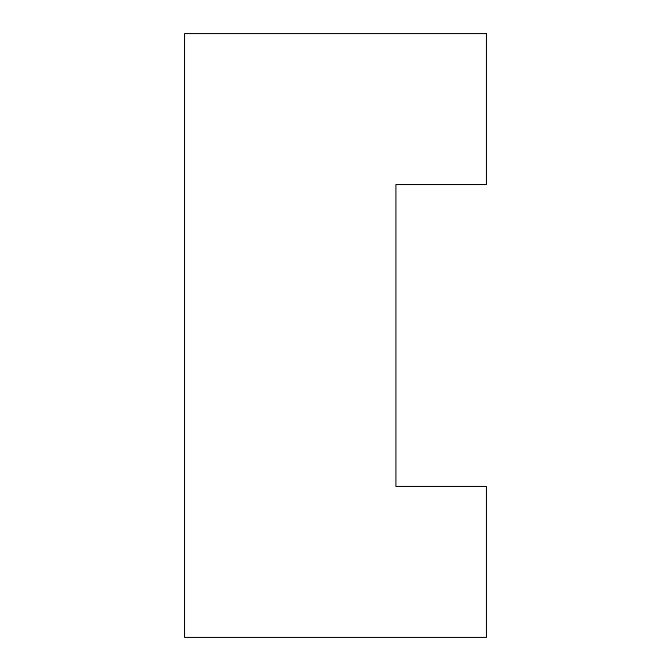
<?xml version="1.0" encoding="UTF-8"?>
<svg xmlns="http://www.w3.org/2000/svg" width="671" height="671" viewBox="0 0 671 671"><rect width="100%" height="100%" fill="white"/><g stroke="black" fill="none" stroke-linecap="round" stroke-linejoin="round"><path stroke-width="1.01" d="M486.475 33.55L184.525 33.55L184.525 637.45L486.475 637.45L486.475 486.475L395.89 486.475L395.89 184.525L486.475 184.525L486.475 33.55"/></g></svg>
